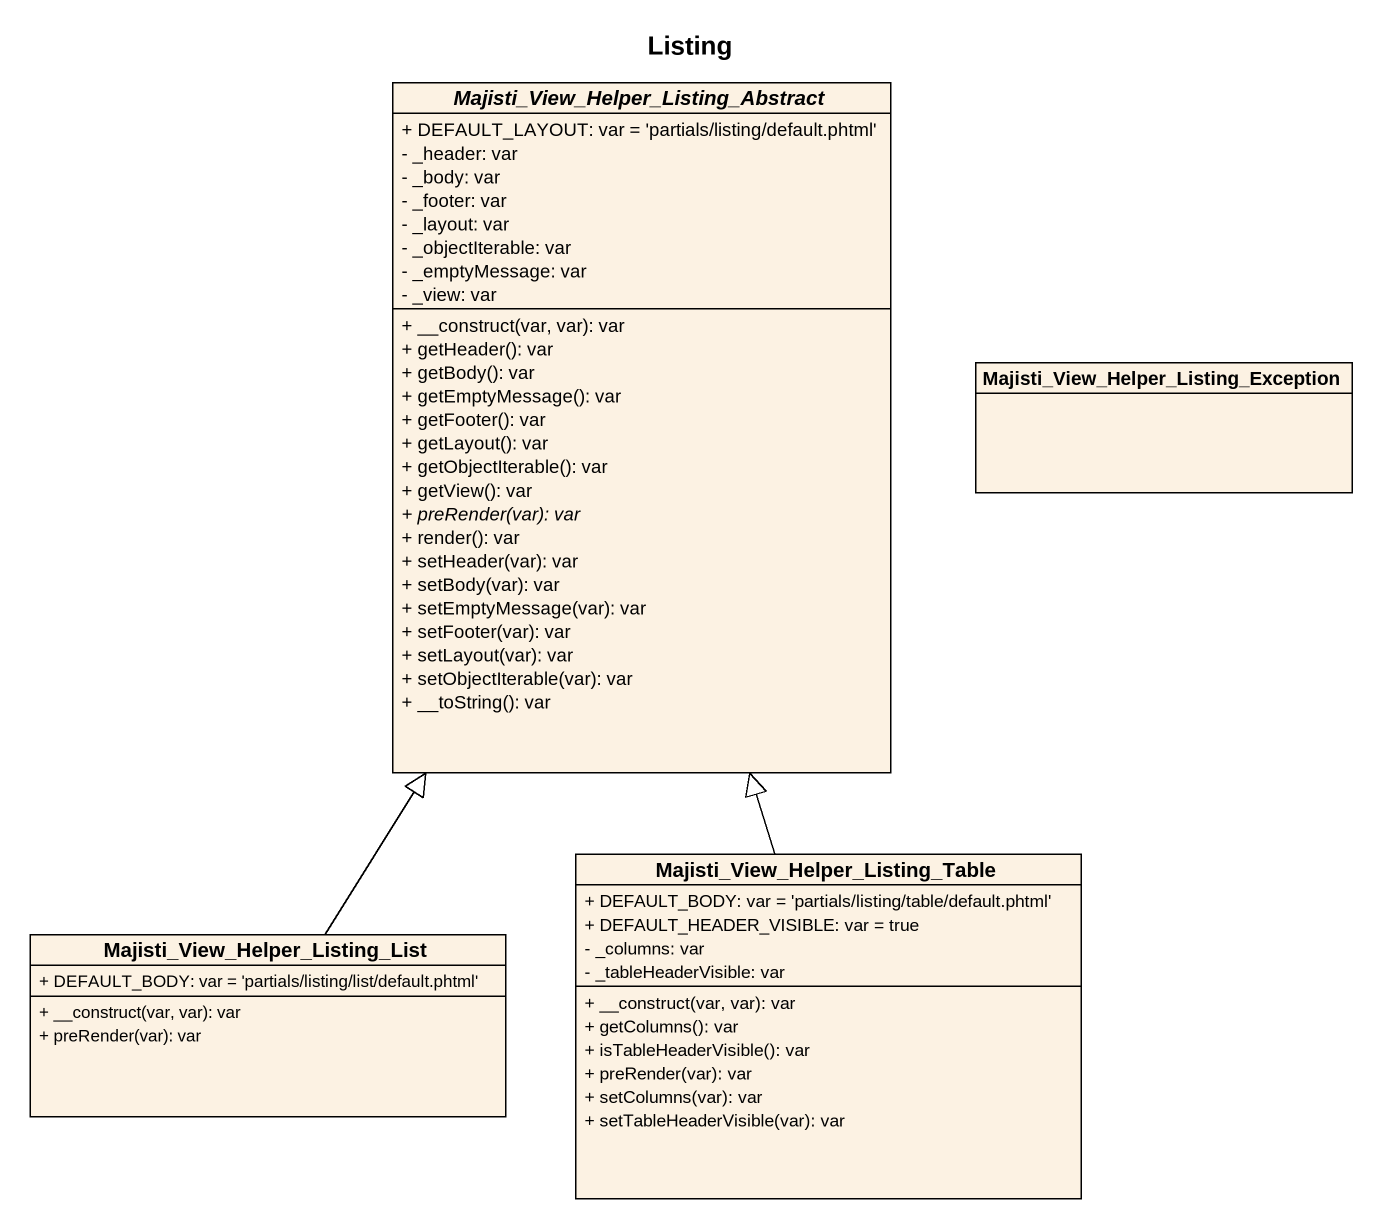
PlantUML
@startuml
title Listing
hide circle
hide empty members
skinparam classAttributeIconSize 0
abstract class "Majisti_View_Helper_Listing_Abstract" as Majisti_View_Helper_Listing {
  + DEFAULT_LAYOUT: var = 'partials/listing/default.phtml'
  - _header: var
  - _body: var
  - _footer: var
  - _layout: var
  - _objectIterable: var
  - _emptyMessage: var
  - _view: var
  + __construct(var, var): var
  + getHeader(): var
  + getBody(): var
  + getEmptyMessage(): var
  + getFooter(): var
  + getLayout(): var
  + getObjectIterable(): var
  + getView(): var
  {abstract} + preRender(var): var
  + render(): var
  + setHeader(var): var
  + setBody(var): var
  + setEmptyMessage(var): var
  + setFooter(var): var
  + setLayout(var): var
  + setObjectIterable(var): var
  + __toString(): var
}
class "Majisti_View_Helper_Listing_Exception" as Majisti_View_Helper_Listing_2
class "Majisti_View_Helper_Listing_Table" as Majisti_View_Helper_Listing_3 {
  + DEFAULT_BODY: var = 'partials/listing/table/default.phtml'
  + DEFAULT_HEADER_VISIBLE: var = true
  - _columns: var
  - _tableHeaderVisible: var
  + __construct(var, var): var
  + getColumns(): var
  + isTableHeaderVisible(): var
  + preRender(var): var
  + setColumns(var): var
  + setTableHeaderVisible(var): var
}
class "Majisti_View_Helper_Listing_List" as Majisti_View_Helper_Listing_4 {
  + DEFAULT_BODY: var = 'partials/listing/list/default.phtml'
  + __construct(var, var): var
  + preRender(var): var
}
Majisti_View_Helper_Listing_3 -up-|> Majisti_View_Helper_Listing
Majisti_View_Helper_Listing_4 -up-|> Majisti_View_Helper_Listing
@enduml
